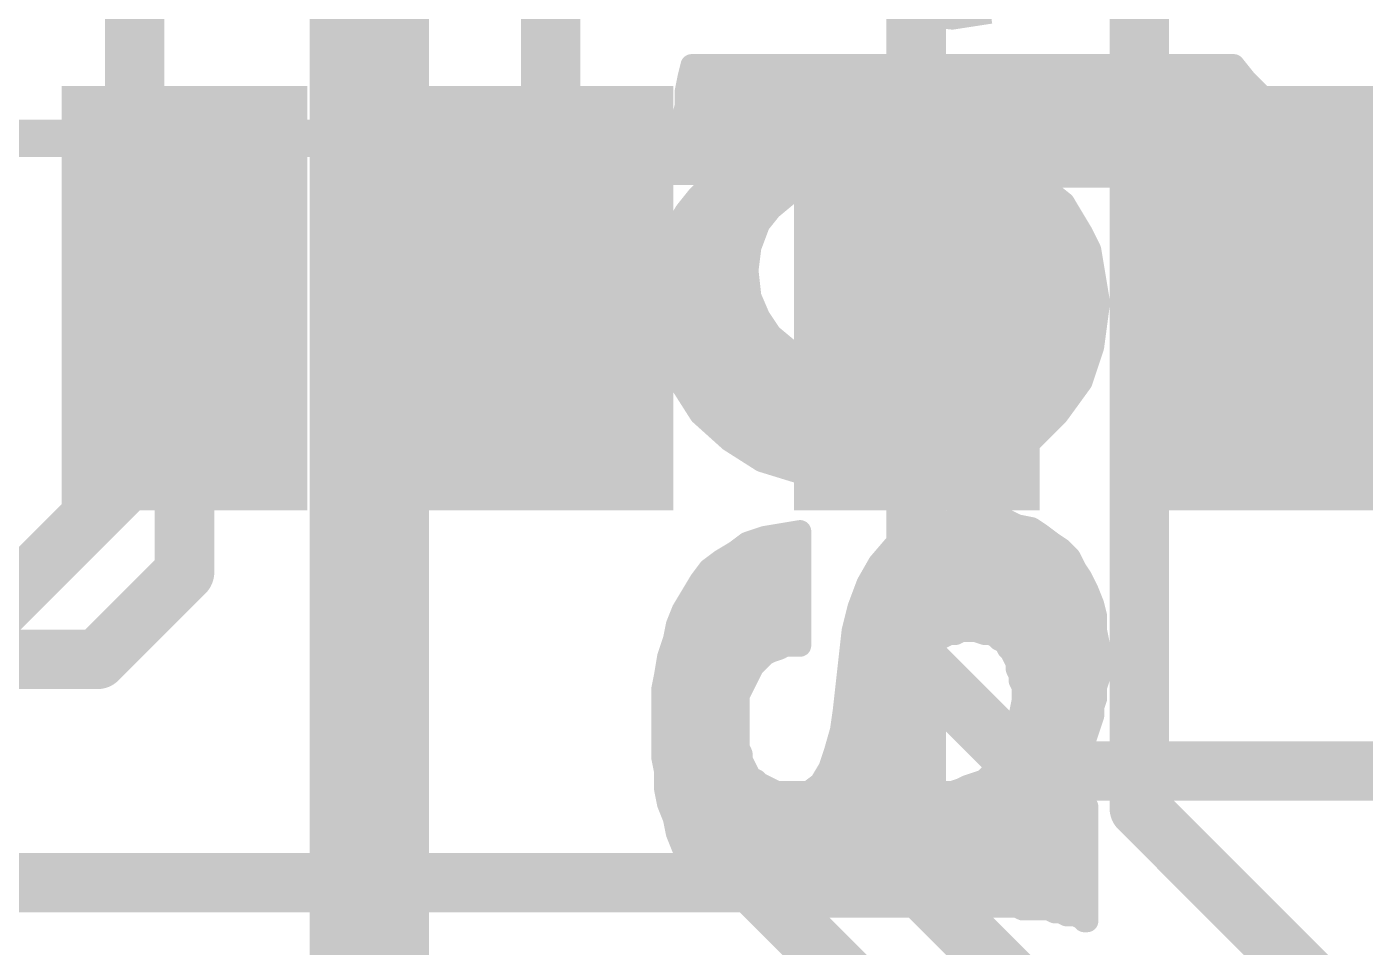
# Model space of a CAD drawing. Extents: x -33 to 53.6, y -19.6 to 58.5.
# Drawn here: x 7.76 to 12.328, y 32.419 to 35.559 of the extents above; entities that cross this region are included whole.
import ezdxf

# ---------------------------------------------------------------- set-up
doc = ezdxf.new("R2010")
doc.units = 0
for name, color, linetype in [('1', 12, 'CONTINUOUS'), ('16', 132, 'CONTINUOUS'), ('22', 40, 'CONTINUOUS'), ('51', 53, 'CONTINUOUS')]:
    doc.layers.add(name, color=color, linetype=linetype)

# ---------------------------------------------------------------- blocks, each defined once
blk = doc.blocks.new('RECT')
blk.add_solid([(-0.5, -0.5), (0.5, -0.5), (-0.5, 0.5), (0.5, 0.5)])

msp = doc.modelspace()

# ---------------------------------------------------------------- linework, layer by layer
at = {"layer": '1', "const_width": 0.2032}
for points in [[(9.5479, 35.7099), (9.5479, 34.6329)], [(8.2982, 34.6329), (8.2982, 33.6982)], [(10.7975, 34.6329), (10.7975, 33.3985)], [(8.2982, 33.6982), (8.001, 33.401)], [(8.001, 33.401), (4.318, 33.401)], [(11.176, 33.02), (10.7975, 33.3985)], [(12.7, 33.02), (11.176, 33.02)], [(3.302, 32.639), (10.2362, 32.639)], [(10.2362, 32.639), (12.827, 30.0482)]]:
    msp.add_lwpolyline(points, dxfattribs=at)
at = {"layer": '1', "const_width": 0.1016}
for points in [[(8.349, 34.6329, 1), (8.2474, 34.6329)], [(10.8483, 34.6329, 1), (10.7467, 34.6329)], [(9.4971, 34.6329, 1), (9.5987, 34.6329)], [(8.3341, 33.6623, 1), (8.2623, 33.7341)], [(8.2474, 33.6982, 1), (8.349, 33.6982)], [(7.9651, 33.4369, 1), (8.0369, 33.3651)], [(8.001, 33.3502, 1), (8.001, 33.4518)], [(10.8335, 33.4344, 1), (10.7616, 33.3625)], [(10.7467, 33.3985, 1), (10.8483, 33.3985)], [(11.176, 33.0708, 1), (11.176, 32.9692)], [(11.1401, 32.9841, 1), (11.2119, 33.0559)], [(10.2721, 32.6749, 1), (10.2003, 32.6031)], [(10.2362, 32.5882, 1), (10.2362, 32.6898)]]:
    msp.add_lwpolyline(points, format="xyb", dxfattribs=at)
at = {"layer": '16'}
for points, const_width in [([(10.795, 32.639), (10.795, 36.957)], 0.2032), ([(8.128, 34.036), (8.128, 36.703)], 0.2032), ([(11.557, 32.893), (11.557, 36.703)], 0.2032), ([(8.929, 30.861), (8.929, 36.322)], 0.4064), ([(6.6548, 32.5628), (8.128, 34.036)], 0.2032), ([(13.462, 30.988), (11.557, 32.893)], 0.2032), ([(12.7, 30.734), (10.795, 32.639)], 0.2032)]:
    msp.add_lwpolyline(points, dxfattribs=dict(at, const_width=const_width))
at = {"layer": '16', "const_width": 0.1016}
for points in [[(8.1639, 34.0001, 1), (8.0921, 34.0719)], [(8.0772, 34.036, 1), (8.1788, 34.036)], [(11.5929, 32.9289, 1), (11.5211, 32.8571)], [(11.5062, 32.893, 1), (11.6078, 32.893)], [(10.8309, 32.6749, 1), (10.7591, 32.6031)], [(10.7442, 32.639, 1), (10.8458, 32.639)]]:
    msp.add_lwpolyline(points, format="xyb", dxfattribs=at)
at = {"layer": '22', "const_width": 0.0762}
for points in [[(10.829, 35.598), (10.919, 35.588)], [(10.919, 35.588), (11.049, 35.608)], [(10.029, 35.428), (10.019, 35.388)], [(11.879, 35.428), (10.029, 35.428)], [(11.919, 35.378), (11.879, 35.428)], [(10.019, 35.388), (10.009, 35.338)], [(12.009, 35.288), (11.919, 35.378)], [(10.009, 35.338), (10.009, 35.288)], [(10.0128, 35.3568), (11.9402, 35.3568)], [(10.009, 35.288), (9.999, 35.248)], [(10.0072, 35.2806), (12.0149, 35.2806)], [(12.129, 35.138), (12.009, 35.288)], [(9.999, 35.248), (9.989, 35.198)], [(9.989, 35.198), (9.979, 35.158)], [(9.9903, 35.2044), (12.0759, 35.2044)], [(9.979, 35.158), (9.959, 35.058)], [(9.973, 35.1282), (12.1388, 35.1282)], [(12.219, 35.048), (12.129, 35.138)], [(9.959, 35.058), (10.139, 35.058)], [(10.139, 35.058), (10.089, 35.018)], [(10.1315, 35.052), (10.541, 35.052)], [(10.429, 35.018), (10.509, 35.048)], [(10.509, 35.048), (10.589, 35.058)], [(10.589, 35.058), (10.759, 35.058)], [(10.759, 35.058), (10.919, 35.018)], [(10.783, 35.052), (12.215, 35.052)], [(11.199, 35.038), (11.199, 35.048)], [(11.199, 35.048), (12.219, 35.048)], [(10.089, 35.018), (10.049, 34.978)], [(10.359, 34.988), (10.429, 35.018)], [(10.919, 35.018), (10.989, 34.988)], [(11.299, 34.958), (11.199, 35.038)], [(10.049, 34.978), (10.009, 34.928)], [(10.0472, 34.9758), (10.3444, 34.9758)], [(10.299, 34.938), (10.359, 34.988)], [(10.989, 34.988), (11.039, 34.938)], [(11.0012, 34.9758), (11.2767, 34.9758)], [(11.359, 34.858), (11.299, 34.958)], [(10.009, 34.928), (9.949, 34.828)], [(10.259, 34.888), (10.299, 34.938)], [(11.039, 34.938), (11.089, 34.878)], [(9.992, 34.8996), (10.2683, 34.8996)], [(10.229, 34.808), (10.259, 34.888)], [(11.071, 34.8996), (11.334, 34.8996)], [(11.089, 34.878), (11.109, 34.808)], [(9.949, 34.828), (9.929, 34.708)], [(9.9482, 34.8234), (10.2348, 34.8234)], [(11.1046, 34.8234), (11.3763, 34.8234)], [(11.389, 34.798), (11.359, 34.858)], [(10.219, 34.728), (10.229, 34.808)], [(11.109, 34.808), (11.119, 34.718)], [(11.419, 34.618), (11.389, 34.798)], [(9.9355, 34.7472), (10.2214, 34.7472)], [(10.229, 34.638), (10.219, 34.728)], [(11.1158, 34.7472), (11.3975, 34.7472)], [(9.929, 34.708), (9.929, 34.638)], [(11.119, 34.718), (11.109, 34.638)], [(9.929, 34.671), (10.2253, 34.671)], [(9.929, 34.638), (9.939, 34.488)], [(10.259, 34.568), (10.229, 34.638)], [(11.109, 34.638), (11.089, 34.558)], [(11.1131, 34.671), (11.4102, 34.671)], [(9.9319, 34.5948), (10.2475, 34.5948)], [(11.0982, 34.5948), (11.4159, 34.5948)], [(11.399, 34.468), (11.419, 34.618)], [(10.299, 34.508), (10.259, 34.568)], [(11.089, 34.558), (11.039, 34.498)], [(9.937, 34.5186), (10.2919, 34.5186)], [(10.359, 34.458), (10.299, 34.508)], [(11.0562, 34.5186), (11.4057, 34.5186)], [(9.939, 34.488), (9.989, 34.348)], [(10.429, 34.428), (10.359, 34.458)], [(10.989, 34.458), (10.919, 34.428)], [(11.039, 34.498), (10.989, 34.458)], [(11.359, 34.348), (11.399, 34.468)], [(9.9553, 34.4424), (10.3954, 34.4424)], [(10.509, 34.398), (10.429, 34.428)], [(10.919, 34.428), (10.839, 34.398)], [(11.079, 34.088), (10.919, 34.428)], [(10.919, 34.428), (11.079, 34.088)], [(10.9526, 34.4424), (11.3905, 34.4424)], [(9.9825, 34.3662), (10.6796, 34.3662)], [(10.589, 34.388), (10.509, 34.398)], [(10.679, 34.388), (10.589, 34.388)], [(10.759, 34.388), (10.679, 34.388)], [(10.679, 34.388), (10.689, 33.998)], [(10.689, 33.998), (10.679, 34.388)], [(10.6796, 34.3662), (10.9481, 34.3662)], [(10.839, 34.398), (10.759, 34.388)], [(10.9481, 34.3662), (11.3651, 34.3662)], [(9.989, 34.348), (10.059, 34.238)], [(11.279, 34.238), (11.359, 34.348)], [(10.0259, 34.29), (10.6815, 34.29)], [(10.6815, 34.29), (10.9839, 34.29)], [(10.9839, 34.29), (11.3168, 34.29)], [(10.059, 34.238), (10.159, 34.148)], [(11.189, 34.148), (11.279, 34.238)], [(10.0859, 34.2138), (10.6835, 34.2138)], [(10.6835, 34.2138), (11.0198, 34.2138)], [(11.0198, 34.2138), (11.2548, 34.2138)], [(10.159, 34.148), (10.269, 34.078)], [(10.1753, 34.1376), (10.6854, 34.1376)], [(10.6854, 34.1376), (11.0557, 34.1376)], [(11.0557, 34.1376), (11.1699, 34.1376)], [(11.079, 34.088), (11.189, 34.148)], [(10.959, 34.038), (11.079, 34.088)], [(10.269, 34.078), (10.399, 34.038)], [(10.323, 34.0614), (10.6874, 34.0614)], [(10.6874, 34.0614), (11.0152, 34.0614)], [(10.399, 34.038), (10.539, 34.008)], [(10.539, 34.008), (10.689, 33.998)], [(10.689, 33.998), (10.829, 34.008)], [(10.829, 34.008), (10.959, 34.038)], [(10.889, 33.868), (10.799, 33.838)], [(10.999, 33.888), (10.889, 33.868)], [(11.049, 33.878), (10.999, 33.888)], [(11.099, 33.878), (11.049, 33.878)], [(11.139, 33.858), (11.099, 33.878)], [(10.279, 33.818), (10.219, 33.798)], [(10.399, 33.838), (10.279, 33.818)], [(10.3678, 33.8328), (10.399, 33.8328)], [(10.399, 33.448), (10.399, 33.838)], [(10.799, 33.838), (10.729, 33.798)], [(10.7899, 33.8328), (11.2118, 33.8328)], [(11.189, 33.848), (11.139, 33.858)], [(11.219, 33.828), (11.189, 33.848)], [(11.259, 33.798), (11.219, 33.828)], [(10.179, 33.768), (10.129, 33.738)], [(10.219, 33.798), (10.179, 33.768)], [(10.729, 33.798), (10.669, 33.728)], [(11.289, 33.778), (11.259, 33.798)], [(11.319, 33.748), (11.289, 33.778)], [(10.129, 33.738), (10.089, 33.708)], [(10.16, 33.7566), (10.399, 33.7566)], [(10.669, 33.728), (10.629, 33.658)], [(10.6935, 33.7566), (11.3104, 33.7566)], [(11.339, 33.708), (11.319, 33.748)], [(10.089, 33.708), (10.059, 33.668)], [(10.0683, 33.6804), (10.399, 33.6804)], [(10.6418, 33.6804), (11.3574, 33.6804)], [(11.359, 33.678), (11.339, 33.708)], [(11.379, 33.638), (11.359, 33.678)], [(10.059, 33.668), (9.999, 33.568)], [(10.629, 33.658), (10.599, 33.578)], [(11.399, 33.588), (11.379, 33.638)], [(10.0207, 33.6042), (10.399, 33.6042)], [(10.6088, 33.6042), (11.3925, 33.6042)], [(11.409, 33.548), (11.399, 33.588)], [(9.999, 33.568), (9.979, 33.518)], [(10.599, 33.578), (10.579, 33.498)], [(11.409, 33.498), (11.409, 33.548)], [(9.979, 33.518), (9.969, 33.468)], [(9.983, 33.528), (10.399, 33.528)], [(10.579, 33.498), (10.569, 33.408)], [(10.5865, 33.528), (11.409, 33.528)], [(10.929, 33.488), (10.949, 33.498)], [(10.949, 33.498), (10.999, 33.498)], [(10.999, 33.498), (11.029, 33.488)], [(11.419, 33.448), (11.409, 33.498)], [(9.969, 33.468), (9.949, 33.408)], [(9.9636, 33.4518), (10.399, 33.4518)], [(10.329, 33.438), (10.349, 33.448)], [(10.349, 33.448), (10.399, 33.448)], [(10.5739, 33.4518), (10.8459, 33.4518)], [(10.839, 33.438), (10.849, 33.458)], [(10.849, 33.458), (10.909, 33.488)], [(10.909, 33.488), (10.929, 33.488)], [(11.029, 33.488), (11.049, 33.488)], [(11.049, 33.488), (11.069, 33.478)], [(11.069, 33.478), (11.079, 33.468)], [(11.079, 33.468), (11.099, 33.458)], [(11.099, 33.458), (11.109, 33.438)], [(11.1021, 33.4518), (11.4182, 33.4518)], [(11.419, 33.338), (11.419, 33.448)], [(9.949, 33.408), (9.939, 33.348)], [(10.239, 33.378), (10.279, 33.418)], [(10.279, 33.418), (10.299, 33.428)], [(10.299, 33.428), (10.329, 33.438)], [(10.569, 33.408), (10.549, 33.228)], [(10.779, 33.328), (10.569, 33.408)], [(10.569, 33.408), (10.779, 33.328)], [(10.809, 33.388), (10.829, 33.428)], [(10.829, 33.428), (10.839, 33.438)], [(11.109, 33.438), (11.119, 33.428)], [(11.119, 33.428), (11.139, 33.388)], [(9.9436, 33.3756), (10.2378, 33.3756)], [(10.189, 33.278), (10.239, 33.378)], [(10.5654, 33.3756), (10.654, 33.3756)], [(10.654, 33.3756), (10.7978, 33.3756)], [(10.779, 33.328), (10.789, 33.358)], [(10.789, 33.358), (10.799, 33.378)], [(10.799, 33.378), (10.809, 33.388)], [(11.139, 33.388), (11.139, 33.368)], [(11.139, 33.3756), (11.419, 33.3756)], [(11.139, 33.368), (11.149, 33.348)], [(9.939, 33.348), (9.929, 33.298)], [(10.779, 33.308), (10.779, 33.328)], [(11.149, 33.348), (11.149, 33.328)], [(11.149, 33.328), (11.159, 33.308)], [(11.409, 33.308), (11.419, 33.338)], [(9.929, 33.298), (9.929, 33.068)], [(9.9293, 33.2994), (10.1997, 33.2994)], [(10.189, 33.098), (10.189, 33.278)], [(10.5569, 33.2994), (10.7747, 33.2994)], [(10.769, 33.288), (10.779, 33.308)], [(10.769, 33.248), (10.769, 33.288)], [(11.159, 33.308), (11.159, 33.258)], [(11.159, 33.2994), (11.409, 33.2994)], [(11.399, 33.238), (11.409, 33.268)], [(11.409, 33.268), (11.409, 33.308)], [(9.929, 33.2232), (10.189, 33.2232)], [(10.549, 33.228), (10.539, 33.158)], [(10.5483, 33.2232), (10.7607, 33.2232)], [(10.759, 33.218), (10.769, 33.248)], [(11.159, 33.258), (11.149, 33.208)], [(11.152, 33.2232), (11.399, 33.2232)], [(11.399, 33.208), (11.399, 33.238)], [(10.749, 33.148), (10.759, 33.178)], [(10.759, 33.178), (10.759, 33.218)], [(11.149, 33.208), (11.149, 33.158)], [(11.359, 33.088), (11.399, 33.208)], [(9.929, 33.147), (10.189, 33.147)], [(10.539, 33.158), (10.519, 33.088)], [(10.5359, 33.147), (10.583, 33.147)], [(10.539, 33.158), (10.739, 33.108)], [(10.739, 33.108), (10.539, 33.158)], [(10.583, 33.147), (10.749, 33.147)], [(10.739, 33.108), (10.749, 33.128)], [(10.749, 33.128), (10.749, 33.148)], [(11.149, 33.158), (11.129, 33.118)], [(11.1435, 33.147), (11.3787, 33.147)], [(10.199, 33.078), (10.189, 33.098)], [(10.519, 33.088), (10.499, 33.028)], [(10.739, 33.068), (10.739, 33.108)], [(11.129, 33.118), (11.119, 33.078)], [(11.339, 33.058), (11.359, 33.088)], [(9.929, 33.0708), (10.199, 33.0708)], [(9.929, 33.068), (9.939, 33.018)], [(10.199, 33.058), (10.199, 33.078)], [(10.229, 32.998), (10.199, 33.058)], [(10.5133, 33.0708), (10.739, 33.0708)], [(10.729, 33.048), (10.739, 33.068)], [(10.729, 33.028), (10.729, 33.048)], [(11.099, 33.048), (11.079, 33.028)], [(11.119, 33.078), (11.099, 33.048)], [(11.1142, 33.0708), (11.3475, 33.0708)], [(11.329, 33.028), (11.339, 33.058)], [(9.939, 33.018), (9.939, 32.958)], [(9.939, 32.9946), (10.2358, 32.9946)], [(10.249, 32.988), (10.229, 32.998)], [(10.499, 33.028), (10.469, 32.978)], [(10.479, 32.9946), (10.7123, 32.9946)], [(10.709, 32.988), (10.729, 33.028)], [(11.049, 33.008), (11.029, 32.988)], [(11.0356, 32.9946), (11.3056, 32.9946)], [(11.079, 33.028), (11.049, 33.008)], [(11.289, 32.978), (11.309, 32.998)], [(11.309, 32.998), (11.329, 33.028)], [(9.939, 32.958), (9.949, 32.908)], [(10.259, 32.978), (10.249, 32.988)], [(10.319, 32.948), (10.259, 32.978)], [(10.429, 32.948), (10.319, 32.948)], [(10.469, 32.978), (10.429, 32.948)], [(10.689, 32.948), (10.709, 32.968)], [(10.919, 32.948), (10.689, 32.948)], [(10.709, 32.968), (10.709, 32.988)], [(10.949, 32.958), (10.919, 32.948)], [(10.969, 32.968), (10.949, 32.958)], [(11.029, 32.988), (10.969, 32.968)], [(11.239, 32.928), (11.269, 32.948)], [(11.269, 32.948), (11.289, 32.978)], [(9.9469, 32.9184), (11.3086, 32.9184)], [(9.949, 32.908), (9.969, 32.858)], [(11.299, 32.928), (11.239, 32.928)], [(11.309, 32.918), (11.299, 32.928)], [(11.339, 32.918), (11.309, 32.918)], [(11.349, 32.908), (11.339, 32.918)], [(11.359, 32.908), (11.349, 32.908)], [(11.369, 32.898), (11.359, 32.908)], [(9.969, 32.858), (9.979, 32.808)], [(11.379, 32.898), (11.369, 32.898)], [(11.379, 32.508), (11.379, 32.898)], [(9.9722, 32.8422), (11.379, 32.8422)], [(9.979, 32.808), (9.999, 32.758)], [(9.9958, 32.766), (11.379, 32.766)], [(9.999, 32.758), (10.089, 32.638)], [(10.0502, 32.6898), (11.379, 32.6898)], [(10.089, 32.638), (10.129, 32.608)], [(10.1215, 32.6136), (11.379, 32.6136)], [(10.129, 32.608), (10.169, 32.588)], [(10.169, 32.588), (10.219, 32.568)], [(10.219, 32.568), (10.269, 32.558)], [(10.269, 32.558), (11.139, 32.558)], [(11.139, 32.558), (11.159, 32.548)], [(11.159, 32.548), (11.249, 32.548)], [(11.249, 32.548), (11.269, 32.538)], [(11.269, 32.538), (11.289, 32.538)], [(11.289, 32.538), (11.309, 32.528)], [(11.2902, 32.5374), (11.379, 32.5374)], [(11.309, 32.528), (11.339, 32.528)], [(11.339, 32.528), (11.359, 32.518)], [(11.359, 32.518), (11.369, 32.508)], [(11.369, 32.508), (11.379, 32.508)]]:
    msp.add_lwpolyline(points, dxfattribs=at)
at = {"layer": '22', "const_width": 0.0381}
for points in [[(10.9161, 35.6068, 1), (10.9219, 35.5692)], [(10.9169, 35.5691, 1), (10.9211, 35.6069)], [(10.029, 35.4471, 1), (10.029, 35.409)], [(10.0475, 35.4234, 1), (10.0105, 35.4326)], [(11.8939, 35.4399, 1), (11.8641, 35.4161)], [(11.879, 35.409, 1), (11.879, 35.4471)], [(10.0005, 35.3926, 1), (10.0375, 35.3834)], [(10.0377, 35.3843, 1), (10.0003, 35.3917)], [(11.9325, 35.3915, 1), (11.9055, 35.3645)], [(11.9041, 35.3661, 1), (11.9339, 35.3899)], [(9.9903, 35.3417, 1), (10.0277, 35.3343)], [(10.0281, 35.338, 1), (9.99, 35.338)], [(10.0128, 35.3758, 1), (10.0128, 35.3377)], [(11.9402, 35.3377, 1), (11.9402, 35.3758)], [(10.0072, 35.2996, 1), (10.0072, 35.2615)], [(10.0275, 35.2834, 1), (9.9905, 35.2926)], [(12.0239, 35.2999, 1), (11.9941, 35.2761)], [(11.9955, 35.2745, 1), (12.0225, 35.3015)], [(12.0149, 35.2615, 1), (12.0149, 35.2996)], [(9.9805, 35.2526, 1), (10.0175, 35.2434)], [(10.0177, 35.2443, 1), (9.9803, 35.2517)], [(9.99, 35.288, 1), (10.0281, 35.288)], [(10.0075, 35.1934, 1), (9.9705, 35.2026)], [(9.9903, 35.2234, 1), (9.9903, 35.1853)], [(12.0759, 35.1853, 1), (12.0759, 35.2234)], [(9.9605, 35.1626, 1), (9.9975, 35.1534)], [(9.9977, 35.1543, 1), (9.9603, 35.1617)], [(9.9703, 35.2017, 1), (10.0077, 35.1943)], [(12.1425, 35.1515, 1), (12.1155, 35.1245)], [(9.973, 35.1472, 1), (9.973, 35.1091)], [(12.1141, 35.1261, 1), (12.1439, 35.1499)], [(12.1388, 35.1091, 1), (12.1388, 35.1472)], [(9.959, 35.077, 1), (9.959, 35.0389)], [(10.1315, 35.071, 1), (10.1315, 35.0329)], [(10.1509, 35.0431, 1), (10.1271, 35.0729)], [(10.139, 35.0389, 1), (10.139, 35.077)], [(10.5066, 35.0669, 1), (10.5114, 35.0291)], [(10.5157, 35.0302, 1), (10.5023, 35.0658)], [(10.541, 35.0329, 1), (10.541, 35.071)], [(10.589, 35.077, 1), (10.589, 35.0389)], [(10.5914, 35.0391, 1), (10.5866, 35.0769)], [(10.7636, 35.0765, 1), (10.7544, 35.0395)], [(10.759, 35.0389, 1), (10.759, 35.077)], [(10.783, 35.071, 1), (10.783, 35.0329)], [(11.218, 35.048, 1), (11.1799, 35.048)], [(11.199, 35.0671, 1), (11.199, 35.029)], [(12.215, 35.0329, 1), (12.215, 35.071)], [(12.219, 35.029, 1), (12.219, 35.0671)], [(9.9403, 35.0617, 1), (9.9777, 35.0543)], [(10.0771, 35.0329, 1), (10.1009, 35.0031)], [(10.1025, 35.0045, 1), (10.0755, 35.0315)], [(10.4223, 35.0358, 1), (10.4357, 35.0002)], [(10.4365, 35.0005, 1), (10.4215, 35.0355)], [(10.9265, 35.0355, 1), (10.9115, 35.0005)], [(10.9144, 34.9995, 1), (10.9236, 35.0365)], [(11.1799, 35.038, 1), (11.218, 35.038)], [(11.2109, 35.0529, 1), (11.1871, 35.0231)], [(12.2055, 35.0345, 1), (12.2325, 35.0615)], [(10.0472, 34.9948, 1), (10.0472, 34.9567)], [(10.0355, 34.9915, 1), (10.0625, 34.9645)], [(10.0639, 34.9661, 1), (10.0341, 34.9899)], [(10.3515, 35.0055, 1), (10.3665, 34.9705)], [(10.3444, 34.9567, 1), (10.3444, 34.9948)], [(10.3712, 34.9734, 1), (10.3468, 35.0026)], [(11.0025, 35.0015, 1), (10.9755, 34.9745)], [(10.9815, 34.9705, 1), (10.9965, 35.0055)], [(11.0012, 34.9948, 1), (11.0012, 34.9567)], [(11.2767, 34.9567, 1), (11.2767, 34.9948)], [(11.3153, 34.9678, 1), (11.2827, 34.9482)], [(9.9941, 34.9399, 1), (10.0239, 34.9161)], [(10.0253, 34.9182, 1), (9.9927, 34.9378)], [(10.2868, 34.9526, 1), (10.3112, 34.9234)], [(10.3139, 34.9261, 1), (10.2841, 34.9499)], [(11.0536, 34.9502, 1), (11.0244, 34.9258)], [(11.0255, 34.9245, 1), (11.0525, 34.9515)], [(11.2871, 34.9431, 1), (11.3109, 34.9729)], [(9.992, 34.9186, 1), (9.992, 34.8805)], [(10.2441, 34.8999, 1), (10.2739, 34.8761)], [(10.2768, 34.8813, 1), (10.2412, 34.8947)], [(10.2683, 34.8805, 1), (10.2683, 34.9186)], [(11.071, 34.9186, 1), (11.071, 34.8805)], [(11.1073, 34.8832, 1), (11.0707, 34.8728)], [(11.0744, 34.8658, 1), (11.1036, 34.8902)], [(11.334, 34.8805, 1), (11.334, 34.9186)], [(9.9482, 34.8424, 1), (9.9482, 34.8043)], [(9.9327, 34.8378, 1), (9.9653, 34.8182)], [(9.9678, 34.8249, 1), (9.9302, 34.8311)], [(10.2348, 34.8043, 1), (10.2348, 34.8424)], [(11.1046, 34.8424, 1), (11.1046, 34.8043)], [(11.376, 34.8665, 1), (11.342, 34.8495)], [(11.3427, 34.8482, 1), (11.3753, 34.8678)], [(11.3763, 34.8043, 1), (11.3763, 34.8424)], [(10.2112, 34.8147, 1), (10.2468, 34.8013)], [(10.2479, 34.8056, 1), (10.2101, 34.8104)], [(11.1279, 34.8101, 1), (11.0901, 34.8059)], [(11.0907, 34.8028, 1), (11.1273, 34.8132)], [(11.4078, 34.8011, 1), (11.3702, 34.7949)], [(11.372, 34.7895, 1), (11.406, 34.8065)], [(9.9355, 34.7662, 1), (9.9355, 34.7281)], [(10.2379, 34.7301, 1), (10.2001, 34.7259)], [(10.2214, 34.7281, 1), (10.2214, 34.7662)], [(11.1158, 34.7662, 1), (11.1158, 34.7281)], [(11.3975, 34.7281, 1), (11.3975, 34.7662)], [(9.9102, 34.7111, 1), (9.9478, 34.7049)], [(9.9481, 34.708, 1), (9.91, 34.708)], [(10.2001, 34.7304, 1), (10.2379, 34.7256)], [(11.1379, 34.7156, 1), (11.1001, 34.7204)], [(11.1001, 34.7159, 1), (11.1379, 34.7201)], [(9.929, 34.69, 1), (9.929, 34.6519)], [(9.948, 34.6393, 1), (9.91, 34.6367)], [(10.2465, 34.6455, 1), (10.2115, 34.6305)], [(10.2253, 34.6519, 1), (10.2253, 34.69)], [(11.1275, 34.6334, 1), (11.0905, 34.6426)], [(11.1131, 34.69, 1), (11.1131, 34.6519)], [(11.4102, 34.6519, 1), (11.4102, 34.69)], [(9.91, 34.638, 1), (9.9481, 34.638)], [(9.9319, 34.6138, 1), (9.9319, 34.5757)], [(10.2101, 34.6359, 1), (10.2479, 34.6401)], [(10.2475, 34.5757, 1), (10.2475, 34.6138)], [(11.0982, 34.6138, 1), (11.0982, 34.5757)], [(11.0901, 34.6404, 1), (11.1279, 34.6356)], [(11.4379, 34.6155, 1), (11.4001, 34.6205)], [(11.4002, 34.6149, 1), (11.4378, 34.6211)], [(11.4159, 34.5757, 1), (11.4159, 34.6138)], [(10.2749, 34.5786, 1), (10.2431, 34.5574)], [(10.2415, 34.5605, 1), (10.2765, 34.5755)], [(11.1036, 34.5458, 1), (11.0744, 34.5702)], [(9.937, 34.5376, 1), (9.937, 34.4995)], [(10.3112, 34.5226, 1), (10.2868, 34.4934)], [(10.2831, 34.4974, 1), (10.3149, 34.5186)], [(10.2919, 34.4995, 1), (10.2919, 34.5376)], [(11.0562, 34.5376, 1), (11.0562, 34.4995)], [(11.0705, 34.5626, 1), (11.1075, 34.5534)], [(11.4057, 34.4995, 1), (11.4057, 34.5376)], [(9.9569, 34.4944, 1), (9.9211, 34.4816)], [(9.92, 34.4867, 1), (9.958, 34.4893)], [(10.3665, 34.4755, 1), (10.3515, 34.4405)], [(10.3468, 34.4434, 1), (10.3712, 34.4726)], [(10.9771, 34.4729, 1), (11.0009, 34.4431)], [(10.9965, 34.4405, 1), (10.9815, 34.4755)], [(11.0244, 34.5102, 1), (11.0536, 34.4858)], [(11.0509, 34.4831, 1), (11.0271, 34.5129)], [(11.4171, 34.462, 1), (11.3809, 34.474)], [(9.9553, 34.4614, 1), (9.9553, 34.4233)], [(10.3954, 34.4233, 1), (10.3954, 34.4614)], [(10.4357, 34.4458, 1), (10.4223, 34.4102)], [(10.4215, 34.4105, 1), (10.4365, 34.4455)], [(10.9362, 34.4361, 1), (10.9018, 34.4199)], [(10.9362, 34.4361, 1), (10.9018, 34.4199)], [(10.9115, 34.4455, 1), (10.9265, 34.4105)], [(10.9257, 34.4102, 1), (10.9123, 34.4458)], [(10.9526, 34.4614, 1), (10.9526, 34.4233)], [(11.3801, 34.4705, 1), (11.4179, 34.4655)], [(11.3905, 34.4233, 1), (11.3905, 34.4614)], [(9.9825, 34.3852, 1), (9.9825, 34.3471)], [(10.5114, 34.4169, 1), (10.5066, 34.3791)], [(10.5023, 34.3802, 1), (10.5157, 34.4158)], [(10.589, 34.407, 1), (10.589, 34.3689)], [(10.5866, 34.3691, 1), (10.5914, 34.4069)], [(10.698, 34.3885, 1), (10.66, 34.3875)], [(10.698, 34.3885, 1), (10.66, 34.3875)], [(10.679, 34.407, 1), (10.679, 34.3689)], [(10.6796, 34.3852, 1), (10.6796, 34.3471)], [(10.679, 34.3689, 1), (10.679, 34.407)], [(10.6796, 34.3471, 1), (10.6796, 34.3852)], [(10.7566, 34.4069, 1), (10.7614, 34.3691)], [(10.759, 34.3689, 1), (10.759, 34.407)], [(10.8323, 34.4158, 1), (10.8457, 34.3802)], [(10.8414, 34.3791, 1), (10.8366, 34.4169)], [(10.9481, 34.3852, 1), (10.9481, 34.3471)], [(10.9481, 34.3471, 1), (10.9481, 34.3852)], [(11.3651, 34.3471, 1), (11.3651, 34.3852)], [(10.0051, 34.3582, 1), (9.9729, 34.3378)], [(9.9711, 34.3416, 1), (10.0069, 34.3544)], [(11.3409, 34.354, 1), (11.3771, 34.342)], [(11.3744, 34.3368, 1), (11.3436, 34.3592)], [(10.0259, 34.309, 1), (10.0259, 34.2709)], [(10.6815, 34.309, 1), (10.6815, 34.2709)], [(10.6815, 34.2709, 1), (10.6815, 34.309)], [(10.9839, 34.309, 1), (10.9839, 34.2709)], [(10.9839, 34.2709, 1), (10.9839, 34.309)], [(11.3168, 34.2709, 1), (11.3168, 34.309)], [(10.0717, 34.2522, 1), (10.0463, 34.2238)], [(10.0429, 34.2278, 1), (10.0751, 34.2482)], [(11.2636, 34.2492, 1), (11.2944, 34.2268)], [(11.2925, 34.2245, 1), (11.2655, 34.2515)], [(10.0859, 34.2328, 1), (10.0859, 34.1947)], [(10.6835, 34.2328, 1), (10.6835, 34.1947)], [(10.6835, 34.1947, 1), (10.6835, 34.2328)], [(11.0198, 34.2328, 1), (11.0198, 34.1947)], [(11.0198, 34.1947, 1), (11.0198, 34.2328)], [(11.2548, 34.1947, 1), (11.2548, 34.2328)], [(10.1692, 34.1641, 1), (10.1488, 34.1319)], [(10.1463, 34.1338, 1), (10.1717, 34.1622)], [(10.1753, 34.1566, 1), (10.1753, 34.1185)], [(10.6854, 34.1566, 1), (10.6854, 34.1185)], [(10.6854, 34.1185, 1), (10.6854, 34.1566)], [(11.0557, 34.1566, 1), (11.0557, 34.1185)], [(11.0557, 34.1185, 1), (11.0557, 34.1566)], [(11.1755, 34.1615, 1), (11.2025, 34.1345)], [(11.1699, 34.1185, 1), (11.1699, 34.1566)], [(11.1981, 34.1313, 1), (11.1799, 34.1647)], [(11.0863, 34.0704, 1), (11.0717, 34.1056)], [(10.2746, 34.0962, 1), (10.2634, 34.0598)], [(10.2588, 34.0619, 1), (10.2792, 34.0941)], [(10.323, 34.0804, 1), (10.323, 34.0423)], [(10.6874, 34.0804, 1), (10.6874, 34.0423)], [(10.6874, 34.0423, 1), (10.6874, 34.0804)], [(11.0152, 34.0423, 1), (11.0152, 34.0804)], [(11.0699, 34.1047, 1), (11.0881, 34.0713)], [(11.0618, 34.0799, 1), (11.0962, 34.0961)], [(11.0618, 34.0799, 1), (11.0962, 34.0961)], [(10.403, 34.0566, 1), (10.395, 34.0194)], [(10.3934, 34.0198, 1), (10.4046, 34.0562)], [(10.5403, 34.027, 1), (10.5377, 33.989)], [(10.535, 33.9894, 1), (10.543, 34.0266)], [(10.6876, 34.017, 1), (10.6904, 33.979)], [(10.6877, 33.979, 1), (10.6903, 34.017)], [(10.8247, 34.0266, 1), (10.8333, 33.9894)], [(10.8304, 33.989, 1), (10.8276, 34.027)], [(10.9517, 34.0556, 1), (10.9663, 34.0204)], [(10.9633, 34.0194, 1), (10.9547, 34.0566)], [(10.67, 33.9975, 1), (10.708, 33.9985)], [(10.67, 33.9975, 1), (10.708, 33.9985)], [(10.8856, 33.8867, 1), (10.8924, 33.8493)], [(10.895, 33.8499, 1), (10.883, 33.8861)], [(11.0027, 33.9067, 1), (10.9953, 33.8693)], [(11.0024, 33.8693, 1), (10.9956, 33.9067)], [(11.049, 33.8971, 1), (11.049, 33.859)], [(11.0453, 33.8593, 1), (11.0527, 33.8967)], [(11.1075, 33.895, 1), (11.0905, 33.861)], [(11.099, 33.859, 1), (11.099, 33.8971)], [(10.2759, 33.8368, 1), (10.2821, 33.7992)], [(10.285, 33.7999, 1), (10.273, 33.8361)], [(10.3678, 33.8518, 1), (10.3678, 33.8137)], [(10.4181, 33.838, 1), (10.38, 33.838)], [(10.4021, 33.8192, 1), (10.3959, 33.8568)], [(10.399, 33.8137, 1), (10.399, 33.8518)], [(10.7899, 33.8518, 1), (10.7899, 33.8137)], [(10.793, 33.8561, 1), (10.805, 33.8199)], [(10.8085, 33.8215, 1), (10.7895, 33.8545)], [(11.1427, 33.8767, 1), (11.1353, 33.8393)], [(11.1305, 33.841, 1), (11.1475, 33.875)], [(11.1996, 33.8639, 1), (11.1784, 33.8321)], [(11.1853, 33.8293, 1), (11.1927, 33.8667)], [(11.2304, 33.8432, 1), (11.2076, 33.8128)], [(11.2084, 33.8121, 1), (11.2296, 33.8439)], [(11.2118, 33.8137, 1), (11.2118, 33.8518)], [(10.1888, 33.7517, 1), (10.1692, 33.7843)], [(10.213, 33.8161, 1), (10.225, 33.7799)], [(10.2304, 33.7828, 1), (10.2076, 33.8132)], [(10.7195, 33.8145, 1), (10.7385, 33.7815)], [(10.7435, 33.7856, 1), (10.7145, 33.8104)], [(11.2696, 33.8139, 1), (11.2484, 33.7821)], [(11.2476, 33.7828, 1), (11.2704, 33.8132)], [(11.3025, 33.7915, 1), (11.2755, 33.7645)], [(11.2784, 33.7621, 1), (11.2996, 33.7939)], [(10.1192, 33.7543, 1), (10.1388, 33.7217)], [(10.1404, 33.7228, 1), (10.1176, 33.7532)], [(10.16, 33.7756, 1), (10.16, 33.7375)], [(10.1676, 33.7832, 1), (10.1904, 33.7528)], [(10.399, 33.7375, 1), (10.399, 33.7756)], [(10.6855, 33.7185, 1), (10.6525, 33.7375)], [(10.6935, 33.7756, 1), (10.6935, 33.7375)], [(11.336, 33.7565, 1), (11.302, 33.7395)], [(11.3055, 33.7345, 1), (11.3325, 33.7615)], [(11.3104, 33.7375, 1), (11.3104, 33.7756)], [(10.0683, 33.6994, 1), (10.0683, 33.6613)], [(10.0776, 33.7232, 1), (10.1004, 33.6928)], [(10.1042, 33.6966, 1), (10.0738, 33.7194)], [(10.399, 33.6613, 1), (10.399, 33.6994)], [(10.6418, 33.6994, 1), (10.6418, 33.6613)], [(10.6545, 33.7404, 1), (10.6835, 33.7156)], [(11.3549, 33.7186, 1), (11.3231, 33.6974)], [(11.322, 33.6995, 1), (11.356, 33.7165)], [(11.376, 33.6865, 1), (11.342, 33.6695)], [(11.3574, 33.6613, 1), (11.3574, 33.6994)], [(10.0438, 33.6794, 1), (10.0742, 33.6566)], [(10.0753, 33.6582, 1), (10.0427, 33.6778)], [(10.6125, 33.6675, 1), (10.6455, 33.6485)], [(10.6468, 33.6513, 1), (10.6112, 33.6647)], [(11.3431, 33.6674, 1), (11.3749, 33.6886)], [(11.3967, 33.6451, 1), (11.3613, 33.6309)], [(10.0207, 33.6232, 1), (10.0207, 33.5851)], [(10.399, 33.5851, 1), (10.399, 33.6232)], [(10.6088, 33.6232, 1), (10.6088, 33.5851)], [(11.362, 33.6295, 1), (11.396, 33.6465)], [(11.4175, 33.5926, 1), (11.3805, 33.5834)], [(11.3925, 33.5851, 1), (11.3925, 33.6232)], [(9.9827, 33.5778, 1), (10.0153, 33.5582)], [(10.0167, 33.5609, 1), (9.9813, 33.5751)], [(10.5812, 33.5847, 1), (10.6168, 33.5713)], [(10.6175, 33.5734, 1), (10.5805, 33.5826)], [(11.3813, 33.5809, 1), (11.4167, 33.5951)], [(11.4281, 33.548, 1), (11.39, 33.548)], [(9.9613, 33.5251, 1), (9.9967, 33.5109)], [(9.9977, 33.5143, 1), (9.9603, 33.5217)], [(9.983, 33.547, 1), (9.983, 33.5089)], [(10.399, 33.5089, 1), (10.399, 33.547)], [(10.5979, 33.4959, 1), (10.5601, 33.5001)], [(10.5865, 33.547, 1), (10.5865, 33.5089)], [(10.949, 33.5171, 1), (10.949, 33.479)], [(10.9575, 33.481, 1), (10.9405, 33.515)], [(11.005, 33.5161, 1), (10.993, 33.4799)], [(10.999, 33.479, 1), (10.999, 33.5171)], [(11.4277, 33.5017, 1), (11.3903, 33.4943)], [(11.3905, 33.5434, 1), (11.4275, 33.5526)], [(11.409, 33.5089, 1), (11.409, 33.547)], [(9.9636, 33.4708, 1), (9.9636, 33.4327)], [(9.9503, 33.4717, 1), (9.9877, 33.4643)], [(9.9871, 33.462, 1), (9.9509, 33.474)], [(10.349, 33.4671, 1), (10.349, 33.429)], [(10.3575, 33.431, 1), (10.3405, 33.465)], [(10.399, 33.4327, 1), (10.399, 33.4708)], [(10.399, 33.429, 1), (10.399, 33.4671)], [(10.5739, 33.4708, 1), (10.5739, 33.4327)], [(10.5605, 33.5026, 1), (10.5975, 33.4934)], [(10.8405, 33.475, 1), (10.8575, 33.441)], [(10.866, 33.4495, 1), (10.832, 33.4665)], [(10.8459, 33.4327, 1), (10.8459, 33.4708)], [(10.909, 33.507, 1), (10.909, 33.4689)], [(10.9175, 33.471, 1), (10.9005, 33.505)], [(10.9205, 33.505, 1), (10.9375, 33.471)], [(10.929, 33.4689, 1), (10.929, 33.507)], [(11.029, 33.507, 1), (11.029, 33.4689)], [(11.023, 33.4699, 1), (11.035, 33.5061)], [(11.0575, 33.505, 1), (11.0405, 33.471)], [(11.049, 33.4689, 1), (11.049, 33.507)], [(11.0825, 33.4915, 1), (11.0555, 33.4645)], [(11.0875, 33.485, 1), (11.0705, 33.451)], [(11.0605, 33.461, 1), (11.0775, 33.495)], [(11.0655, 33.4545, 1), (11.0925, 33.4815)], [(11.116, 33.4665, 1), (11.082, 33.4495)], [(11.1021, 33.4708, 1), (11.1021, 33.4327)], [(11.0905, 33.441, 1), (11.1075, 33.475)], [(11.39, 33.498, 1), (11.4281, 33.498)], [(11.4381, 33.448, 1), (11.4, 33.448)], [(11.4182, 33.4327, 1), (11.4182, 33.4708)], [(9.9678, 33.4049, 1), (9.9302, 33.4111)], [(10.2705, 33.435, 1), (10.2875, 33.401)], [(10.2925, 33.4045, 1), (10.2655, 33.4315)], [(10.293, 33.4461, 1), (10.305, 33.4099)], [(10.3075, 33.411, 1), (10.2905, 33.445)], [(10.3205, 33.455, 1), (10.3375, 33.421)], [(10.335, 33.4199, 1), (10.323, 33.4561)], [(10.38, 33.448, 1), (10.4181, 33.448)], [(10.5758, 33.4258, 1), (10.5622, 33.3902)], [(10.5758, 33.4258, 1), (10.5622, 33.3902)], [(10.5879, 33.4059, 1), (10.5501, 33.4101)], [(10.8155, 33.4415, 1), (10.8425, 33.4145)], [(10.846, 33.4195, 1), (10.812, 33.4365)], [(10.822, 33.4465, 1), (10.856, 33.4295)], [(10.8525, 33.4245, 1), (10.8255, 33.4515)], [(11.1225, 33.4515, 1), (11.0955, 33.4245)], [(11.092, 33.4295, 1), (11.126, 33.4465)], [(11.136, 33.4365, 1), (11.102, 33.4195)], [(11.1055, 33.4145, 1), (11.1325, 33.4415)], [(11.4003, 33.4443, 1), (11.4377, 33.4517)], [(9.9436, 33.3946, 1), (9.9436, 33.3565)], [(9.9309, 33.414, 1), (9.9671, 33.402)], [(10.2255, 33.3915, 1), (10.2525, 33.3645)], [(10.256, 33.3695, 1), (10.222, 33.3865)], [(10.2378, 33.3565, 1), (10.2378, 33.3946)], [(10.5654, 33.3946, 1), (10.5654, 33.3565)], [(10.5501, 33.4101, 1), (10.5879, 33.4059)], [(10.654, 33.3946, 1), (10.654, 33.3565)], [(10.654, 33.3565, 1), (10.654, 33.3946)], [(10.8071, 33.352, 1), (10.7709, 33.364)], [(10.7855, 33.3915, 1), (10.8125, 33.3645)], [(10.816, 33.3695, 1), (10.782, 33.3865)], [(10.792, 33.3965, 1), (10.826, 33.3795)], [(10.8225, 33.3745, 1), (10.7955, 33.4015)], [(10.7978, 33.3565, 1), (10.7978, 33.3946)], [(11.1581, 33.388, 1), (11.12, 33.388)], [(11.139, 33.3946, 1), (11.139, 33.3565)], [(11.156, 33.3765, 1), (11.122, 33.3595)], [(11.122, 33.3795, 1), (11.156, 33.3965)], [(11.419, 33.3565, 1), (11.419, 33.3946)], [(9.9202, 33.3511, 1), (9.9578, 33.3449)], [(9.9577, 33.3443, 1), (9.9203, 33.3517)], [(10.798, 33.328, 1), (10.7599, 33.328)], [(10.7609, 33.334, 1), (10.7971, 33.322)], [(10.772, 33.3665, 1), (10.806, 33.3495)], [(10.7722, 33.3102, 1), (10.7858, 33.3458)], [(10.7722, 33.3102, 1), (10.7858, 33.3458)], [(11.12, 33.368, 1), (11.1581, 33.368)], [(11.166, 33.3365, 1), (11.132, 33.3195)], [(11.1681, 33.348, 1), (11.13, 33.348)], [(11.132, 33.3395, 1), (11.166, 33.3565)], [(11.4, 33.338, 1), (11.4381, 33.338)], [(11.4371, 33.332, 1), (11.4009, 33.344)], [(9.9103, 33.3017, 1), (9.9477, 33.2943)], [(9.9481, 33.298, 1), (9.91, 33.298)], [(9.9293, 33.3184, 1), (9.9293, 33.2803)], [(10.2081, 33.278, 1), (10.17, 33.278)], [(10.172, 33.2865, 1), (10.206, 33.2695)], [(10.1997, 33.2803, 1), (10.1997, 33.3184)], [(10.5569, 33.3184, 1), (10.5569, 33.2803)], [(10.7881, 33.288, 1), (10.75, 33.288)], [(10.752, 33.2965, 1), (10.786, 33.2795)], [(10.7599, 33.308, 1), (10.798, 33.308)], [(10.796, 33.2995, 1), (10.762, 33.3165)], [(10.7747, 33.2803, 1), (10.7747, 33.3184)], [(11.13, 33.328, 1), (11.1681, 33.328)], [(11.159, 33.3184, 1), (11.159, 33.2803)], [(11.1781, 33.308, 1), (11.14, 33.308)], [(11.142, 33.2995, 1), (11.176, 33.3165)], [(11.3909, 33.314, 1), (11.4271, 33.302)], [(11.4281, 33.308, 1), (11.39, 33.308)], [(11.4271, 33.262, 1), (11.3909, 33.274)], [(11.409, 33.2803, 1), (11.409, 33.3184)], [(9.929, 33.2422, 1), (9.929, 33.2041)], [(10.189, 33.2041, 1), (10.189, 33.2422)], [(10.5483, 33.2422, 1), (10.5483, 33.2041)], [(10.5679, 33.2253, 1), (10.5301, 33.2307)], [(10.75, 33.248, 1), (10.7881, 33.248)], [(10.7871, 33.242, 1), (10.7509, 33.254)], [(10.7607, 33.2041, 1), (10.7607, 33.2422)], [(11.152, 33.2422, 1), (11.152, 33.2041)], [(11.14, 33.258, 1), (11.1781, 33.258)], [(11.1777, 33.2543, 1), (11.1403, 33.2617)], [(11.3809, 33.244, 1), (11.4171, 33.232)], [(11.4181, 33.238, 1), (11.38, 33.238)], [(11.39, 33.268, 1), (11.4281, 33.268)], [(11.399, 33.2041, 1), (11.399, 33.2422)], [(10.5301, 33.2301, 1), (10.5679, 33.2259)], [(10.7409, 33.224, 1), (10.7771, 33.212)], [(10.7781, 33.218, 1), (10.74, 33.218)], [(10.7771, 33.172, 1), (10.7409, 33.184)], [(11.1303, 33.2117, 1), (11.1677, 33.2043)], [(11.1681, 33.208, 1), (11.13, 33.208)], [(11.38, 33.208, 1), (11.4181, 33.208)], [(11.4171, 33.202, 1), (11.3809, 33.214)], [(9.929, 33.166, 1), (9.929, 33.1279)], [(10.189, 33.1279, 1), (10.189, 33.166)], [(10.5359, 33.166, 1), (10.5359, 33.1279)], [(10.5436, 33.1765, 1), (10.5344, 33.1395)], [(10.5436, 33.1765, 1), (10.5344, 33.1395)], [(10.5201, 33.1607, 1), (10.5579, 33.1553)], [(10.5573, 33.1528, 1), (10.5207, 33.1632)], [(10.583, 33.166, 1), (10.583, 33.1279)], [(10.583, 33.1279, 1), (10.583, 33.166)], [(10.7309, 33.154, 1), (10.7671, 33.142)], [(10.7681, 33.148, 1), (10.73, 33.148)], [(10.74, 33.178, 1), (10.7781, 33.178)], [(10.749, 33.1279, 1), (10.749, 33.166)], [(11.1435, 33.166, 1), (11.1435, 33.1279)], [(11.13, 33.158, 1), (11.1681, 33.158)], [(11.166, 33.1495, 1), (11.132, 33.1665)], [(11.3787, 33.1279, 1), (11.3787, 33.166)], [(10.206, 33.1065, 1), (10.172, 33.0895)], [(10.5371, 33.082, 1), (10.5009, 33.094)], [(10.722, 33.1165, 1), (10.756, 33.0995)], [(10.7581, 33.108, 1), (10.72, 33.108)], [(10.73, 33.128, 1), (10.7681, 33.128)], [(10.766, 33.1195, 1), (10.732, 33.1365)], [(10.7344, 33.0895, 1), (10.7436, 33.1265)], [(10.7344, 33.0895, 1), (10.7436, 33.1265)], [(11.112, 33.1265, 1), (11.146, 33.1095)], [(11.1475, 33.1134, 1), (11.1105, 33.1226)], [(11.3749, 33.0774, 1), (11.3431, 33.0986)], [(9.929, 33.0898, 1), (9.929, 33.0517)], [(9.9477, 33.0717, 1), (9.9103, 33.0643)], [(9.91, 33.068, 1), (9.9481, 33.068)], [(10.17, 33.098, 1), (10.2081, 33.098)], [(10.218, 33.078, 1), (10.1799, 33.078)], [(10.1799, 33.058, 1), (10.218, 33.058)], [(10.216, 33.0665, 1), (10.182, 33.0495)], [(10.182, 33.0695, 1), (10.216, 33.0865)], [(10.199, 33.0517, 1), (10.199, 33.0898)], [(10.5133, 33.0898, 1), (10.5133, 33.0517)], [(10.5007, 33.0932, 1), (10.5373, 33.0828)], [(10.712, 33.0565, 1), (10.746, 33.0395)], [(10.7481, 33.048, 1), (10.71, 33.048)], [(10.72, 33.068, 1), (10.7581, 33.068)], [(10.756, 33.0595, 1), (10.722, 33.0765)], [(10.739, 33.0517, 1), (10.739, 33.0898)], [(11.0831, 33.0586, 1), (11.1149, 33.0374)], [(11.1125, 33.0345, 1), (11.0855, 33.0615)], [(11.1142, 33.0898, 1), (11.1142, 33.0517)], [(11.1005, 33.0826, 1), (11.1375, 33.0734)], [(11.1349, 33.0674, 1), (11.1031, 33.0886)], [(11.3231, 33.0686, 1), (11.3549, 33.0474)], [(11.3571, 33.052, 1), (11.3209, 33.064)], [(11.3409, 33.094, 1), (11.3771, 33.082)], [(11.3475, 33.0517, 1), (11.3475, 33.0898)], [(9.9581, 33.018, 1), (9.92, 33.018)], [(9.939, 33.0136, 1), (9.939, 32.9755)], [(9.9203, 33.0143, 1), (9.9577, 33.0217)], [(10.2375, 33.015, 1), (10.2205, 32.981)], [(10.2358, 32.9755, 1), (10.2358, 33.0136)], [(10.479, 33.0136, 1), (10.479, 32.9755)], [(10.4809, 33.034, 1), (10.5171, 33.022)], [(10.5153, 33.0182, 1), (10.4827, 33.0378)], [(10.71, 33.028, 1), (10.7481, 33.028)], [(10.746, 33.0195, 1), (10.712, 33.0365)], [(10.7123, 32.9755, 1), (10.7123, 33.0136)], [(11.0356, 33.0136, 1), (11.0356, 32.9755)], [(11.0384, 33.0239, 1), (11.0596, 32.9921)], [(11.0625, 32.9945, 1), (11.0355, 33.0215)], [(11.0655, 33.0415, 1), (11.0925, 33.0145)], [(11.0896, 33.0121, 1), (11.0684, 33.0439)], [(11.3225, 32.9845, 1), (11.2955, 33.0115)], [(11.3056, 32.9755, 1), (11.3056, 33.0136)], [(11.3109, 33.034, 1), (11.3471, 33.022)], [(11.3449, 33.0174, 1), (11.3131, 33.0386)], [(9.9577, 32.9617, 1), (9.9203, 32.9543)], [(10.212, 32.9895, 1), (10.246, 33.0065)], [(10.2625, 33.0015, 1), (10.2355, 32.9745)], [(10.2675, 32.995, 1), (10.2505, 32.961)], [(10.2405, 32.971, 1), (10.2575, 33.005)], [(10.2455, 32.9645, 1), (10.2725, 32.9915)], [(10.319, 32.9671, 1), (10.319, 32.929)], [(10.3105, 32.931, 1), (10.3275, 32.965)], [(10.429, 32.929, 1), (10.429, 32.9671)], [(10.4527, 32.9878, 1), (10.4853, 32.9682)], [(10.4804, 32.9628, 1), (10.4576, 32.9932)], [(10.689, 32.9671, 1), (10.689, 32.929)], [(10.728, 32.988, 1), (10.6899, 32.988)], [(10.6899, 32.968, 1), (10.728, 32.968)], [(10.692, 32.9965, 1), (10.726, 32.9795)], [(10.7225, 32.9545, 1), (10.6955, 32.9815)], [(10.913, 32.9661, 1), (10.925, 32.9299)], [(10.919, 32.929, 1), (10.919, 32.9671)], [(10.9405, 32.975, 1), (10.9575, 32.941)], [(10.955, 32.9399, 1), (10.943, 32.9761)], [(10.963, 32.9861, 1), (10.975, 32.9499)], [(10.9775, 32.951, 1), (10.9605, 32.985)], [(11.0155, 33.0015, 1), (11.0425, 32.9745)], [(11.035, 32.9699, 1), (11.023, 33.0061)], [(11.2796, 32.9321, 1), (11.2584, 32.9639)], [(11.2755, 32.9915, 1), (11.3025, 32.9645)], [(11.3049, 32.9674, 1), (11.2731, 32.9886)], [(11.2931, 33.0086, 1), (11.3249, 32.9874)], [(9.92, 32.958, 1), (9.9581, 32.958)], [(9.9469, 32.9374, 1), (9.9469, 32.8993)], [(9.9667, 32.9151, 1), (9.9313, 32.9009)], [(10.4176, 32.9632, 1), (10.4404, 32.9328)], [(10.6755, 32.9615, 1), (10.7025, 32.9345)], [(11.2284, 32.9439, 1), (11.2496, 32.9121)], [(11.239, 32.9471, 1), (11.239, 32.909)], [(11.2531, 32.9586, 1), (11.2849, 32.9374)], [(11.3125, 32.9415, 1), (11.2855, 32.9145)], [(11.309, 32.937, 1), (11.309, 32.8989)], [(11.2955, 32.9045, 1), (11.3225, 32.9315)], [(11.299, 32.909, 1), (11.299, 32.9471)], [(11.3086, 32.8993, 1), (11.3086, 32.9374)], [(11.3525, 32.9315, 1), (11.3255, 32.9045)], [(11.349, 32.9271, 1), (11.349, 32.889)], [(11.3355, 32.8945, 1), (11.3625, 32.9215)], [(11.339, 32.8989, 1), (11.339, 32.937)], [(11.3725, 32.9215, 1), (11.3455, 32.8945)], [(11.359, 32.889, 1), (11.359, 32.9271)], [(9.9303, 32.9043, 1), (9.9677, 32.9117)], [(9.9877, 32.8617, 1), (9.9503, 32.8543)], [(11.369, 32.9171, 1), (11.369, 32.879)], [(11.3555, 32.8845, 1), (11.3825, 32.9115)], [(11.3981, 32.898, 1), (11.36, 32.898)], [(11.379, 32.879, 1), (11.379, 32.9171)], [(9.9513, 32.8509, 1), (9.9867, 32.8651)], [(9.9722, 32.8612, 1), (9.9722, 32.8231)], [(11.379, 32.8231, 1), (11.379, 32.8612)], [(9.9967, 32.8151, 1), (9.9613, 32.8009)], [(9.9603, 32.8043, 1), (9.9977, 32.8117)], [(9.9958, 32.785, 1), (9.9958, 32.7469)], [(11.379, 32.7469, 1), (11.379, 32.785)], [(10.0142, 32.7694, 1), (9.9838, 32.7466)], [(9.9813, 32.7509, 1), (10.0167, 32.7651)], [(10.0502, 32.7088, 1), (10.0502, 32.6707)], [(11.379, 32.6707, 1), (11.379, 32.7088)], [(10.1004, 32.6532, 1), (10.0776, 32.6228)], [(10.0738, 32.6266, 1), (10.1042, 32.6494)], [(10.1215, 32.6326, 1), (10.1215, 32.5945)], [(10.1375, 32.625, 1), (10.1205, 32.591)], [(10.1176, 32.5928, 1), (10.1404, 32.6232)], [(10.1761, 32.6057, 1), (10.1619, 32.5703)], [(10.1605, 32.571, 1), (10.1775, 32.605)], [(11.379, 32.5945, 1), (11.379, 32.6326)], [(10.2227, 32.5867, 1), (10.2153, 32.5493)], [(10.2119, 32.5503, 1), (10.2261, 32.5857)], [(10.269, 32.577, 1), (10.269, 32.5389)], [(10.2653, 32.5393, 1), (10.2727, 32.5767)], [(11.1475, 32.575, 1), (11.1305, 32.541)], [(11.139, 32.5389, 1), (11.139, 32.577)], [(11.159, 32.5671, 1), (11.159, 32.529)], [(11.1505, 32.531, 1), (11.1675, 32.565)], [(11.2575, 32.565, 1), (11.2405, 32.531)], [(11.249, 32.529, 1), (11.249, 32.5671)], [(11.269, 32.5571, 1), (11.269, 32.519)], [(11.2605, 32.521, 1), (11.2775, 32.555)], [(11.2975, 32.555, 1), (11.2805, 32.521)], [(11.2902, 32.5564, 1), (11.2902, 32.5183)], [(11.289, 32.519, 1), (11.289, 32.5571)], [(11.379, 32.5183, 1), (11.379, 32.5564)], [(11.309, 32.547, 1), (11.309, 32.5089)], [(11.3005, 32.511, 1), (11.3175, 32.545)], [(11.3475, 32.545, 1), (11.3305, 32.511)], [(11.339, 32.5089, 1), (11.339, 32.547)], [(11.3725, 32.5315, 1), (11.3455, 32.5045)], [(11.369, 32.5271, 1), (11.369, 32.489)], [(11.3505, 32.501, 1), (11.3675, 32.535)], [(11.3555, 32.4945, 1), (11.3825, 32.5215)], [(11.36, 32.508, 1), (11.3981, 32.508)], [(11.379, 32.489, 1), (11.379, 32.5271)]]:
    msp.add_lwpolyline(points, format="xyb", dxfattribs=at)
at = {"layer": '51', "const_width": 0.127}
msp.add_lwpolyline([(17.399, 35.179), (5.461, 35.179)], dxfattribs=at)

# ---------------------------------------------------------------- block references
at = {"layer": '1', "xscale": 1.4478, "yscale": 0.8382, "rotation": 90}
for p in [(8.2982, 34.6329), (9.5479, 34.6329), (10.7975, 34.6329), (12.0472, 34.6329)]:
    msp.add_blockref('RECT', p, dxfattribs=at)

doc.saveas('drawing.dxf')
